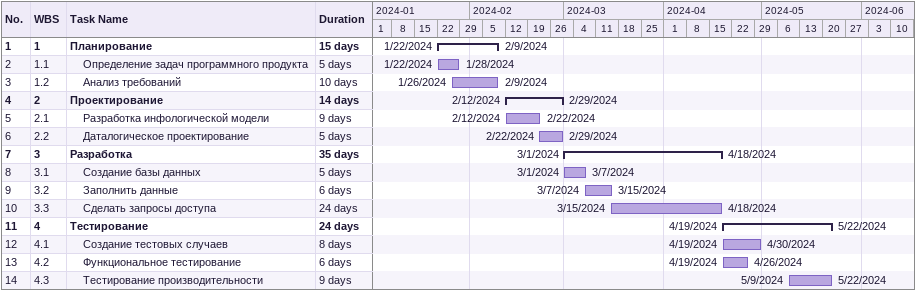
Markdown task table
| ID | WBS | Task | Duration | Start | Finish |
|---|---|---|---|---|---|
| 1 | 1 | **Планирование** | 15d | 2024-01-22 | 2024-02-09 |
| 2 | 1.1 | Определение задач программного продукта | 5d | 2024-01-22 | 2024-01-28 |
| 3 | 1.2 | Анализ требований | 10d | 2024-01-26 | 2024-02-09 |
| 4 | 2 | **Проектирование** | 14d | 2024-02-12 | 2024-02-29 |
| 5 | 2.1 | Разработка инфологической модели | 9d | 2024-02-12 | 2024-02-22 |
| 6 | 2.2 | Даталогическое проектирование | 5d | 2024-02-22 | 2024-02-29 |
| 7 | 3 | **Разработка** | 35d | 2024-03-01 | 2024-04-18 |
| 8 | 3.1 | Создание базы данных | 5d | 2024-03-01 | 2024-03-07 |
| 9 | 3.2 | Заполнить данные | 6d | 2024-03-07 | 2024-03-15 |
| 10 | 3.3 | Сделать запросы доступа | 24d | 2024-03-15 | 2024-04-18 |
| 11 | 4 | **Тестирование** | 24d | 2024-04-19 | 2024-05-22 |
| 12 | 4.1 | Создание тестовых случаев | 8d | 2024-04-19 | 2024-04-30 |
| 13 | 4.2 | Функциональное тестирование | 6d | 2024-04-19 | 2024-04-26 |
| 14 | 4.3 | Тестирование производительности | 9d | 2024-05-09 | 2024-05-22 |
